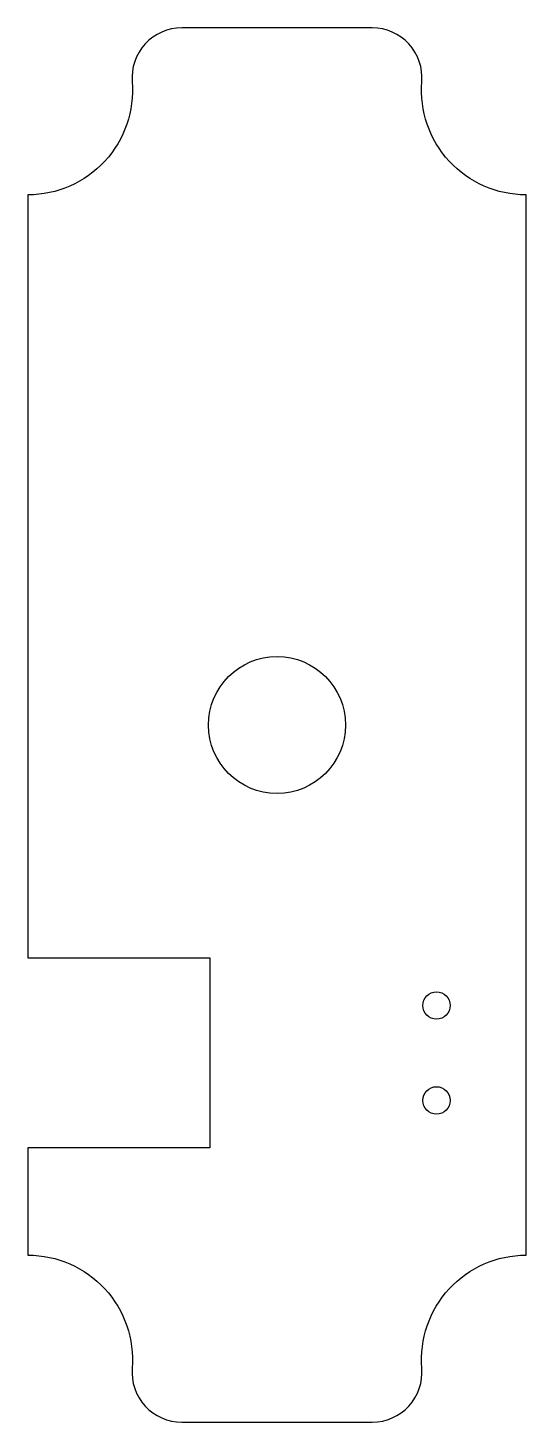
# Model space of a CAD drawing. Header units: millimetres. Extents: x -10 to 10, y -28 to 28.
import ezdxf

# ---------------------------------------------------------------- set-up
doc = ezdxf.new("R2010")
doc.units = ezdxf.units.MM
doc.layers.get('0').update_dxf_attribs({"linetype": 'CONTINUOUS'})

msp = doc.modelspace()

# ---------------------------------------------------------------- linework, layer by layer
msp.add_lwpolyline([(-10, -16.97), (-10, -21.275, -0.438062), (-5.814, -25.814, 0.438062), (-3.82, -27.975), (3.82, -27.975, 0.438062), (5.814, -25.814, -0.438062), (10, -21.275), (10, 21.275, -0.438062), (5.814, 25.814, 0.438062), (3.82, 27.975), (-3.82, 27.975, 0.438062), (-5.814, 25.814, -0.438043), (-10, 21.275), (-10, -9.35), (-2.7, -9.35), (-2.7, -16.97)], format="xyb", close=True)
msp.add_circle((0, 0), 2.75)
for centre in [(6.4, -11.255), (6.4, -15.065)]:
    msp.add_ellipse(centre, major_axis=(0, 0.55), ratio=1)

doc.saveas('drawing.dxf')
